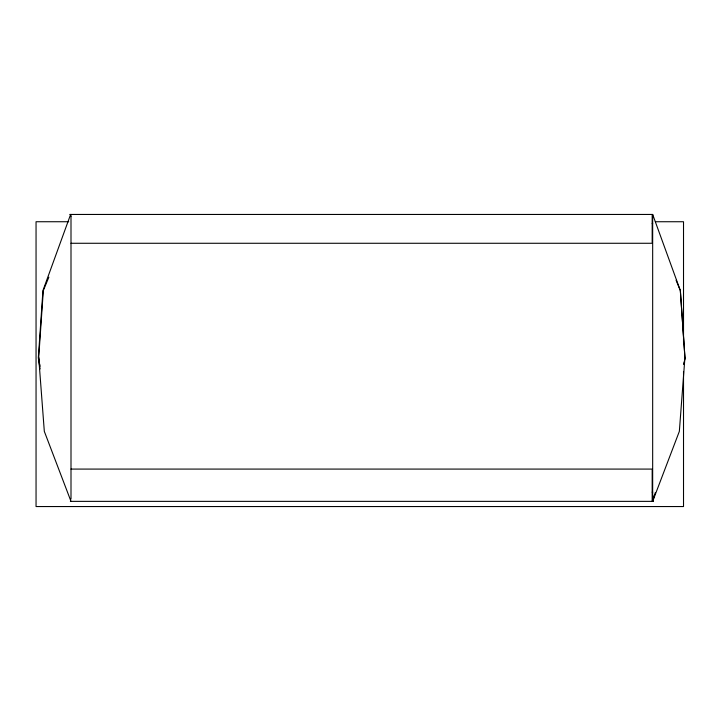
<?xml version="1.0" encoding="UTF-8"?>
<svg xmlns="http://www.w3.org/2000/svg" width="721" height="721" viewBox="0 0 721 721"><rect width="100%" height="100%" fill="white"/><g stroke="black" fill="none" stroke-linecap="round" stroke-linejoin="round"><path stroke-width="1.08" d="M71 501.365L44.314 431.365L38.709 357.436L43.323 290.554L48.857 277.179M652.667 214.452L680.336 290.554L684.95 357.436L679.344 431.365L652.667 501.365L652.667 214.452L69.739 214.452M683.932 364.051L684.274 361.852M684.608 359.644L684.95 357.436M683.905 364.529L684.95 357.904L680.336 290.554L676.082 280.262M652.289 501.365L653.875 496.012M652.667 501.365L655.236 492.749M70.622 214.452L42.945 290.554L38.33 357.904L40.079 368.945M68.702 221.735L36.05 221.735L36.05 506.548L683.517 506.548L683.517 371.459M655.362 221.735L683.517 221.735L683.517 342.187M652.181 223.672L652.667 223.672M71 243.274L652.181 243.274L652.181 214.452M71 469.083L652.181 469.083L652.181 501.365M652.181 492.137L652.667 492.137M70.379 501.365L653.442 501.365M38.709 357.436L39.222 360.743M39.727 364.051L40.07 366.259M71 214.452L71 216.498M71 216.751L71 499.058"/></g></svg>
